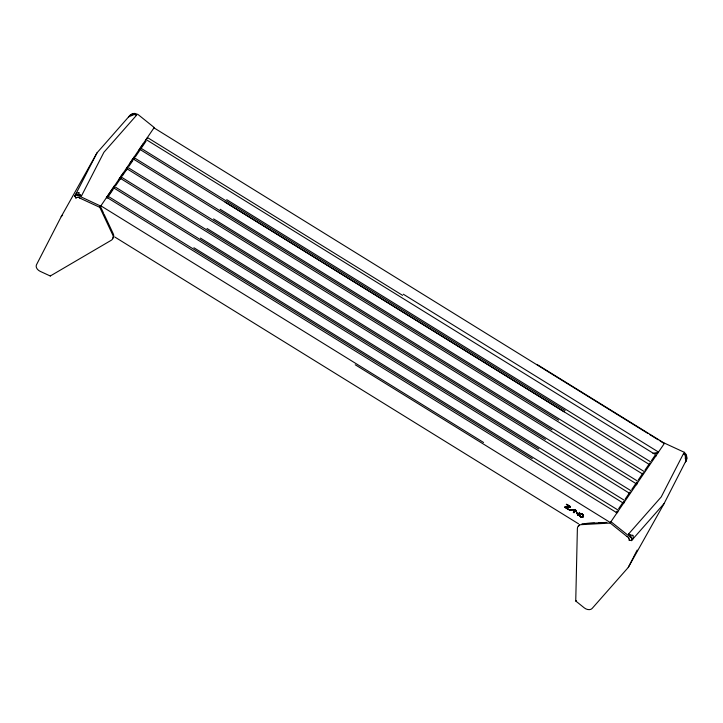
<?xml version="1.0" encoding="UTF-8"?>
<svg xmlns="http://www.w3.org/2000/svg" width="723" height="723" viewBox="0 0 723 723"><rect width="100%" height="100%" fill="white"/><g stroke="black" fill="none" stroke-linecap="round" stroke-linejoin="round"><path stroke-width="1.08" d="M664.085 503.588L631.378 540.723L631.676 539.964A5.739 4.112 34.3 0 0 628.513 534.089L661.22 496.954L683.587 453.429A5.739 4.112 34.3 0 1 685.955 455.716A5.757 4.13 34.3 0 1 686.751 459.286L664.085 503.588L628.26 567.438L592.11 608.477A5.793 4.031 29.3 0 1 584.338 607.916L575.743 601.012L577.379 528.594A6.01 4.591 50.4 0 1 580.994 524.663L610.248 523.063M578.517 523.804L114.713 236.963M686.615 458.807L686.714 458.048M685.44 457.885L685.232 455.391L683.587 453.438M629.308 540.027L629.173 540.424A5.775 4.022 29.3 0 0 632.634 539.304L632.697 539.222A5.802 4.501 42.8 0 0 632.833 535.219L632.742 535.309M136.656 115.138A5.784 4.139 34.3 0 0 130.212 115.074L97.009 152.851L61.184 216.692L36.466 264.808A5.793 4.031 29.3 0 0 40.163 271.333L50.276 276.005L50.511 275.373M685.802 459.665A5.775 4.022 29.3 0 1 685.594 461.726L685.72 461.41M75.373 195.029L75.553 194.623A5.865 4.591 27 0 1 78.906 192.589M78.879 192.589L78.825 192.707A2.901 1.554 -21.8 0 0 78.744 193.068L79.403 194.36L81.554 195.779L103.922 152.264L136.638 115.129L134.379 114.514L131.749 115.418M97.009 152.851L74.65 196.376L75.138 195.734A5.784 4.139 34.3 0 1 81.591 195.797M628.26 567.438L632.706 558.78M633.203 557.813L637.153 550.113M153.619 128.604L154.207 127.51L137.948 114.442L134.541 113.339M75.517 194.686L75.508 194.713A5.775 4.022 29.3 0 0 75.834 198.174L76.096 197.858M129.896 116.24A5.775 4.022 29.3 0 0 128.468 117.144L128.468 117.144A5.856 3.732 40.4 0 1 129.128 116.376A5.802 3.696 40.3 0 1 131.288 115.834L131.378 115.734A2.901 1.319 -17.6 0 1 131.785 115.427M566.335 504.527C578.978 509.941 557.966 503.949 568.54 509.444C557.008 503.579 577.713 510.104 566.516 504.238M573.276 512.372L574.74 509.742L569.1 509.787L574.74 509.742M573.466 512.49L575.101 509.552L569.2 509.643M577.966 515.273L579.602 512.336L577.948 514.839L575.499 510.013L577.966 515.273L575.625 510.302L573.963 512.797L575.607 509.869M79.638 198.003A3.344 0.976 28.5 0 1 80.172 198.274L99.846 207.365L154.207 127.51M106.896 197.271L107.953 195.391M107.546 197.957L107.971 197.198M110.33 192.707L112.445 188.947M113.457 187.655L114.514 185.775L106.335 197.867M114.107 188.342L114.532 187.582M119.394 179.168L121.084 176.159M120.199 179.286L120.624 178.536M120.678 178.726L121.093 177.966M126.38 168.802L127.221 167.293M126.769 169.67L127.185 168.92L602.548 462.928M130.447 163.109L132.137 160.099M126.814 169.86L127.664 168.351M132.101 160.687L134.207 156.927M133.809 159.494L134.225 158.735M139.512 149.571L140.352 148.061M143.154 144.627L143.579 143.877M140.37 149.878L140.795 149.119M616.249 512.589L617.09 511.089M617.442 512.544L617.867 511.794M622.602 503.353L623.66 501.473M624.003 502.928L624.428 502.178M629.164 493.737L630.221 491.857M635.734 484.121L636.782 482.241M636.502 484.826L637.559 482.946M642.295 474.505L643.353 472.625M648.865 464.889L649.914 463.009M655.598 456.52L656.023 455.761M626.913 536.439A3.344 0.949 36.5 0 1 627.392 536.791A3.344 0.949 36.5 0 0 626.904 536.448L610.176 523.018L610.944 521.708L664.564 443.172L684.238 452.273M575.101 509.552L569.1 509.787M99.846 207.365L100.605 206.254M119.051 179.241L123.497 172.725M129.896 163.344L133.782 157.668M138.861 150.212L143.497 143.425M145.856 139.973L147.239 137.948M107.176 197.334L109.507 193.909M113.619 187.89L114.442 186.688M139.882 149.426L142.341 145.829M109.101 195.291L113.195 189.299M115.671 185.675L119.765 179.684M122.232 176.06L126.326 170.068M128.802 166.444L132.896 160.452M135.364 156.828L139.458 150.836M141.934 147.212L146.028 141.22M618.626 508.73L622.72 502.738M625.187 499.114L629.281 493.122M631.757 489.498L635.851 483.506L603.28 463.38M638.319 479.882L642.413 473.89L133.71 159.25M644.889 470.266L648.983 464.274L225.097 202.124M651.45 460.65L655.544 454.659M61.184 216.692L62.63 215.056M575.743 601.012L576.258 600.56M130.61 114.912L131.234 114.478M50.303 275.987L111.243 240.28A6.01 4.681 18.9 0 0 112.815 235.092L99.774 207.329M131.884 114.107L133.882 113.421M76.792 197.406L76.602 197.478A3.281 2.061 75.8 0 0 76.34 197.659A3.055 1.862 80.7 0 0 76.105 197.894A3.163 1.934 81 0 1 76.611 197.515L77.777 197.37M564.871 507.175L570.51 506.715M652.996 453.339L657.406 452.969M653.719 453.42L657.758 453.077M582.015 523.75L594.46 523.072M598.617 522.846L606.913 522.395M586.38 523.461L602.123 522.711M77.632 197.361L77.93 197.397A4.022 1.798 34.1 0 1 78.364 197.46L78.536 197.56M658.517 452.083L403.326 294.216M617.008 512.878L107.049 197.487M76.71 194.93L77.894 195.436M100.578 206.046L78.355 195.644M80.217 198.292L80.705 198.536M100.75 205.757L483.579 442.485M536.918 364.392L664.41 443.244M153.945 127.835L542.503 368.251M543.244 368.712L647.672 433.303M649.561 434.469L658.183 439.81M660.09 440.985L663.922 443.353M147.808 137.777L402.612 295.373M146.841 140.018L654.631 454.116M226.715 199.656L650.628 461.852M141.211 148.369L565.133 410.565M140.28 149.634L564.193 411.83M220.154 209.272L644.066 471.468M134.65 157.985L558.572 420.18M213.583 218.888L637.505 481.084M128.088 167.6L552.001 429.796M207.022 228.504L630.935 490.7M121.518 177.216L545.44 439.412M120.578 178.482L629.326 493.167M200.452 238.12L624.374 500.316M114.957 186.832L538.87 449.028M114.017 188.097L622.756 502.783M193.891 247.736L617.804 509.932M108.387 196.448L532.309 458.644M355.237 364.763L609.995 522.34M566.407 504.392L570.411 506.868M564.979 507.022L568.829 509.444M684.247 452.273L686.235 454.568M628.531 534.089L632.426 535.535A2.901 1.726 83.2 0 0 632.733 535.3M630.04 536.873L610.944 521.708M630.474 537.207L631.577 538.12M628.703 538.048L629.371 539.376A3.281 2.205 -9.1 0 1 629.362 539.71M100.316 206.263L103.561 213.158M104.022 214.144L113.276 233.836A6.01 4.681 18.9 0 1 112.86 238.048M686.461 455.192L686.751 457.298M77.912 197.298A3.995 1.798 34.2 0 1 78.491 197.433M78.455 197.397A3.57 1.31 30.2 0 1 79.638 197.849M685.422 457.858A2.901 1.491 79.3 0 1 685.287 458.301L685.241 458.454A5.802 3.742 27.3 0 1 685.874 460.732A5.856 3.778 27.4 0 1 685.567 461.771M629.353 539.376A3.163 2.088 -14.7 0 1 629.236 540.018A3.055 2.015 -14.4 0 0 629.353 539.71M628.838 538.048A3.995 1.798 31.8 0 0 628.432 537.569A3.57 1.301 35.2 0 0 627.501 536.71M578.68 526.163A6.01 4.591 50.4 0 1 579.43 524.925M579.566 515.68A2.386 1.573 34 0 0 583.307 516.692A2.386 1.573 34 0 0 581.247 513.529A2.386 1.573 34 0 0 579.566 515.68M579.729 515.644A2.16 1.428 33.9 0 0 583.127 516.556A2.16 1.428 33.9 0 0 581.256 513.692A2.16 1.428 33.9 0 0 579.729 515.644M579.466 515.824A2.386 1.573 34 0 0 583.208 516.837A2.386 1.573 34 0 0 581.138 513.682A2.386 1.573 34 0 0 579.466 515.824M579.629 515.797A2.16 1.428 33.9 0 0 583.027 516.71A2.16 1.428 33.9 0 0 581.156 513.845A2.16 1.428 33.9 0 0 579.629 515.797"/></g></svg>
